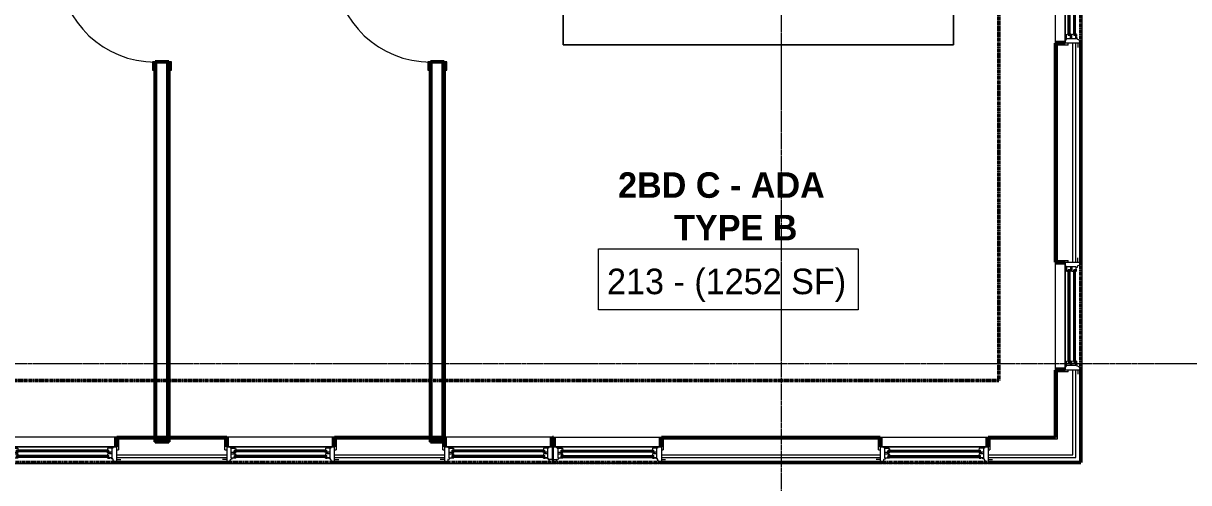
# Model space of a CAD drawing. Header units: inches. Extents: x -4235 to -464, y 9767 to 12344.
# Drawn here: x -2440.6 to -2029.8, y 11240.3 to 11402.2 of the extents above; entities that cross this region are included whole.
import ezdxf

# ---------------------------------------------------------------- set-up
doc = ezdxf.new("R2010")
doc.units = ezdxf.units.IN
doc.header["$MEASUREMENT"] = 0
doc.linetypes.add('Dash 1_16_', pattern=[0.125, 0.0625, -0.0625])
doc.linetypes.add('Grid Line 1_2_', pattern=[0.875, 0.5, -0.125, 0.125, -0.125])
for name, color, linetype, lineweight in [('0-1', 7, 'Continuous', 5), ('0-2', 254, 'Continuous', 9), ('A-AREA-IDEN', 2, 'Continuous', 9), ('A-DOOR-1', 7, 'Continuous', 9), ('A-DOOR-2', 130, 'Continuous', 20), ('A-DOOR-FRAM-1', 130, 'Continuous', 20), ('A-GLAZ-1', 151, 'Continuous', 9), ('A-GLAZ-2', 151, 'Continuous', 20), ('A-WALL', 113, 'Continuous', 13), ('A-WALL-1', 250, 'Continuous', 50), ('A-WALL-2', 50, 'Continuous', 13), ('A-WALL-3', 10, 'Continuous', 9), ('A-WALL-4', 254, 'Continuous', 9), ('A-WALL-5', 7, 'Continuous', 9), ('A-WALL-6', 113, 'Continuous', 9), ('A-WALL-7', 113, 'Continuous', 50), ('C-PROP-LINE-1', 91, 'Dash 1_16_', 50), ('S-GRID-1', 1, 'Grid Line 1_2_', 9)]:
    doc.layers.add(name, color=color, linetype=linetype, lineweight=lineweight)
doc.styles.add('Century Gothic', font='ufonts.com_century-gothic.ttf', dxfattribs={"height": 9})
doc.styles.add('Century Gothic_B', font='GOTHICB.TTF', dxfattribs={"height": 9})

# ---------------------------------------------------------------- blocks, each defined once
blk = doc.blocks.new('SWING - SINGLE - FLUSH - 2-10 x 6-8 - PRIVACY-3199407-BACKGROUND - 2ND FLOOR')
at = {"layer": 'A-DOOR-1'}
blk.add_arc((17, 2.37), 34.07, 93.3657, 180, dxfattribs=at)
at = {"layer": 'A-DOOR-2'}
for p, q in [((15, 2.37), (15, 36.38)), ((17, 36.38), (15, 36.38)), ((17, 2.37), (17, 36.38)), ((17, 2.37), (15, 2.37))]:
    blk.add_line(p, q, dxfattribs=at)
at = {"layer": 'A-DOOR-FRAM-1'}
for p, q in [((-17, 3.37), (-20, 3.37)), ((-20, 3.37), (-20, 2.37)), ((-20, 2.37), (-17, 2.37)), ((-17, 2.37), (-17, 3.37)), ((20, 3.37), (17, 3.37)), ((17, 3.37), (17, 2.37)), ((17, 2.37), (20, 2.37)), ((20, 2.37), (20, 3.37)), ((-17, -2.38), (-20, -2.38)), ((-20, -2.38), (-20, -3.38)), ((-20, -3.38), (-17, -3.38)), ((-17, -3.38), (-17, -2.38)), ((20, -2.38), (17, -2.38)), ((17, -2.38), (17, -3.38)), ((17, -3.38), (20, -3.38)), ((20, -3.38), (20, -2.38))]:
    blk.add_line(p, q, dxfattribs=at)
blk = doc.blocks.new('Basic Wall _ INT - W4BØF - _5_8 GYP - 2X4 WOOD_BATT_ - 5_8 GYP_ - ___-2694587-BACKGROUND - 2ND FLOOR')
at = {"layer": 'A-WALL-3'}
for p, q in [((-2389.37, 11385.65), (-2389.37, 11388.62)), ((-2389.37, 11254.64), (-2389.37, 11256.26)), ((-2389.02, 11256.26), (-2389.02, 11254.64)), ((-2389.37, 11254.64), (-2389.35, 11254.64)), ((-2389.23, 11254.64), (-2389.17, 11254.64)), ((-2389.17, 11254.64), (-2389.02, 11254.64)), ((-2389.02, 11254.64), (-2388.96, 11254.64))]:
    blk.add_line(p, q, dxfattribs=at)
at = {"layer": 'A-WALL-4'}
for p, q in [((-2389.37, 11256.26), (-2389.37, 11385.65)), ((-2389.02, 11385.65), (-2389.02, 11256.26)), ((-2389.25, 11254.64), (-2389.25, 11256.26)), ((-2388.96, 11256.26), (-2388.96, 11254.64)), ((-2389.33, 11254.64), (-2389.37, 11254.64)), ((-2389.29, 11254.64), (-2389.33, 11254.64)), ((-2389.27, 11254.64), (-2389.29, 11254.64)), ((-2389.26, 11254.64), (-2389.27, 11254.64)), ((-2389.25, 11254.64), (-2389.26, 11254.64)), ((-2388.96, 11254.64), (-2389.25, 11254.64)), ((-2389.25, 11254.64), (-2389.25, 11254.64))]:
    blk.add_line(p, q, dxfattribs=at)
at = {"layer": 'A-WALL-5'}
for p, q in [((-2389.25, 11256.26), (-2389.25, 11385.65)), ((-2388.96, 11385.65), (-2388.96, 11256.26))]:
    blk.add_line(p, q, dxfattribs=at)
blk = doc.blocks.new('Basic Wall _ INT - W4BØF - _5_8 GYP - 2X4 WOOD_BATT_ - 5_8 GYP_ - ___-2694588-BACKGROUND - 2ND FLOOR')
at = {"layer": 'A-WALL-3'}
for p, q in [((-2394.12, 11385.65), (-2394.12, 11388.62)), ((-2394.47, 11256.26), (-2394.47, 11254.64)), ((-2394.12, 11254.64), (-2394.12, 11256.26)), ((-2394.54, 11254.64), (-2394.47, 11254.64)), ((-2394.47, 11254.64), (-2394.33, 11254.64)), ((-2394.33, 11254.64), (-2394.26, 11254.64)), ((-2394.15, 11254.64), (-2394.12, 11254.64))]:
    blk.add_line(p, q, dxfattribs=at)
at = {"layer": 'A-WALL-4'}
for p, q in [((-2394.47, 11385.65), (-2394.47, 11256.26)), ((-2394.12, 11256.26), (-2394.12, 11385.65)), ((-2394.54, 11256.26), (-2394.54, 11254.64)), ((-2394.25, 11256.26), (-2394.25, 11254.64)), ((-2394.33, 11254.64), (-2394.54, 11254.64)), ((-2394.25, 11254.64), (-2394.33, 11254.64)), ((-2394.24, 11254.64), (-2394.25, 11254.64)), ((-2394.22, 11254.64), (-2394.24, 11254.64)), ((-2394.17, 11254.64), (-2394.22, 11254.64)), ((-2394.12, 11254.64), (-2394.17, 11254.64))]:
    blk.add_line(p, q, dxfattribs=at)
at = {"layer": 'A-WALL-5'}
for p, q in [((-2394.54, 11385.65), (-2394.54, 11256.26)), ((-2394.25, 11385.65), (-2394.25, 11256.26))]:
    blk.add_line(p, q, dxfattribs=at)
blk = doc.blocks.new('Basic Wall _ INT - W4BØF - _5_8 GYP - 2X4 WOOD_BATT_ - 5_8 GYP_ - ___-2694610-BACKGROUND - 2ND FLOOR')
at = {"layer": 'A-WALL-3'}
for p, q in [((-2297.42, 11453.05), (-2297.49, 11453.02)), ((-2297.28, 11453.11), (-2297.42, 11453.05)), ((-2297.21, 11453.14), (-2297.28, 11453.11)), ((-2297.07, 11453.19), (-2297.1, 11453.18)), ((-2297.42, 11434.37), (-2297.42, 11434.25)), ((-2297.42, 11434.25), (-2297.42, 11434.16)), ((-2297.42, 11434.16), (-2297.42, 11434.1)), ((-2297.42, 11433.95), (-2297.42, 11425.65)), ((-2297.07, 11425.65), (-2297.07, 11433.95)), ((-2297.07, 11385.65), (-2297.07, 11388.65)), ((-2297.42, 11256.26), (-2297.42, 11254.64)), ((-2297.07, 11254.64), (-2297.07, 11256.26)), ((-2297.49, 11254.64), (-2297.42, 11254.64)), ((-2297.42, 11254.64), (-2297.28, 11254.64)), ((-2297.28, 11254.64), (-2297.21, 11254.64)), ((-2297.1, 11254.64), (-2297.07, 11254.64))]:
    blk.add_line(p, q, dxfattribs=at)
at = {"layer": 'A-WALL-4'}
for p, q in [((-2297.42, 11453.05), (-2297.42, 11434.37)), ((-2297.07, 11433.95), (-2297.07, 11453.19)), ((-2297.49, 11434.37), (-2297.49, 11434.25)), ((-2297.49, 11434.25), (-2297.49, 11434.16)), ((-2297.49, 11434.16), (-2297.49, 11434.1)), ((-2297.49, 11433.95), (-2297.49, 11425.65)), ((-2297.2, 11433.95), (-2297.2, 11426.1)), ((-2297.2, 11426.08), (-2297.2, 11425.65)), ((-2297.42, 11385.65), (-2297.42, 11256.26)), ((-2297.07, 11256.26), (-2297.07, 11385.65)), ((-2297.49, 11256.26), (-2297.49, 11254.64)), ((-2297.2, 11256.26), (-2297.2, 11254.64)), ((-2297.2, 11254.64), (-2297.49, 11254.64)), ((-2297.14, 11254.64), (-2297.2, 11254.64)), ((-2297.12, 11254.64), (-2297.14, 11254.64)), ((-2297.07, 11254.64), (-2297.12, 11254.64))]:
    blk.add_line(p, q, dxfattribs=at)
at = {"layer": 'A-WALL-5'}
for p, q in [((-2297.49, 11453.02), (-2297.49, 11434.37)), ((-2297.2, 11453.14), (-2297.2, 11433.95)), ((-2297.49, 11385.65), (-2297.49, 11256.26)), ((-2297.2, 11385.65), (-2297.2, 11256.26))]:
    blk.add_line(p, q, dxfattribs=at)
at = {"layer": 'A-WALL-5', "flags": 128}
for points in [[(-2297.49, 11453.02), (-2297.37, 11453.07), (-2297.28, 11453.11), (-2297.22, 11453.13), (-2297.2, 11453.14)], [(-2297.2, 11453.14), (-2297.2, 11453.14), (-2297.19, 11453.15), (-2297.17, 11453.15), (-2297.16, 11453.16), (-2297.14, 11453.17), (-2297.12, 11453.18)]]:
    blk.add_lwpolyline(points, dxfattribs=at)
blk = doc.blocks.new('Basic Wall _ INT - W4BØF - _5_8 GYP - 2X4 WOOD_BATT_ - 5_8 GYP_ - ___-2694609-BACKGROUND - 2ND FLOOR')
at = {"layer": 'A-WALL-3'}
for p, q in [((-2292.3, 11455.17), (-2292.32, 11455.16)), ((-2292.12, 11455.25), (-2292.18, 11455.22)), ((-2291.97, 11455.31), (-2292.12, 11455.25)), ((-2291.91, 11455.33), (-2291.97, 11455.31)), ((-2292.32, 11422.65), (-2292.32, 11425.65)), ((-2292.32, 11385.65), (-2292.32, 11388.65)), ((-2292.32, 11254.64), (-2292.32, 11256.26)), ((-2292.32, 11254.64), (-2292.3, 11254.64))]:
    blk.add_line(p, q, dxfattribs=at)
at = {"layer": 'A-WALL-4'}
for p, q in [((-2292.32, 11425.65), (-2292.32, 11455.16)), ((-2291.97, 11455.31), (-2291.97, 11425.65)), ((-2292.32, 11256.26), (-2292.32, 11385.65)), ((-2291.97, 11385.65), (-2291.97, 11256.26)), ((-2292.2, 11254.64), (-2292.2, 11256.26)), ((-2292.28, 11254.64), (-2292.32, 11254.64)), ((-2292.24, 11254.64), (-2292.28, 11254.64)), ((-2292.2, 11254.64), (-2292.24, 11254.64)), ((-2292.18, 11254.64), (-2292.2, 11254.64))]:
    blk.add_line(p, q, dxfattribs=at)
at = {"layer": 'A-WALL-5'}
for p, q in [((-2292.2, 11425.65), (-2292.2, 11455.21)), ((-2291.91, 11455.33), (-2291.91, 11425.65)), ((-2292.2, 11256.26), (-2292.2, 11385.65)), ((-2291.91, 11385.65), (-2291.91, 11256.26))]:
    blk.add_line(p, q, dxfattribs=at)
at = {"layer": 'A-WALL-5', "flags": 128}
for points in [[(-2292.28, 11455.18), (-2292.26, 11455.19), (-2292.24, 11455.2), (-2292.22, 11455.2), (-2292.21, 11455.21), (-2292.2, 11455.21), (-2292.2, 11455.21)], [(-2292.2, 11455.21), (-2292.18, 11455.22), (-2292.12, 11455.25), (-2292.03, 11455.28), (-2291.91, 11455.33)]]:
    blk.add_lwpolyline(points, dxfattribs=at)
blk = doc.blocks.new('CTR - 1st Phase - Unit Layouts_rvt-1-BACKGROUND - 2ND FLOOR')
at = {"layer": 'A-WALL-1'}
for p, q in [((-2394.12, 11388.65), (-2394.12, 11254.64)), ((-2389.37, 11388.65), (-2394.12, 11388.65)), ((-2389.37, 11254.64), (-2389.37, 11388.65)), ((-2297.07, 11388.65), (-2297.07, 11254.64)), ((-2292.32, 11388.65), (-2297.07, 11388.65)), ((-2292.32, 11254.64), (-2292.32, 11388.65)), ((-2394.12, 11254.64), (-2393.5, 11254.64)), ((-2393.5, 11254.64), (-2390, 11254.64)), ((-2390, 11254.64), (-2389.37, 11254.64)), ((-2297.07, 11254.64), (-2296.45, 11254.64)), ((-2296.45, 11254.64), (-2292.95, 11254.64)), ((-2292.95, 11254.64), (-2292.32, 11254.64))]:
    blk.add_line(p, q, dxfattribs=at)
at = {"layer": 'A-WALL-2'}
for p, q in [((-2393.5, 11255.26), (-2393.5, 11388.65)), ((-2390, 11255.26), (-2390, 11388.65)), ((-2296.45, 11255.26), (-2296.45, 11388.65)), ((-2292.95, 11255.26), (-2292.95, 11388.65)), ((-2393.5, 11255.26), (-2390, 11255.26)), ((-2296.45, 11255.26), (-2292.95, 11255.26))]:
    blk.add_line(p, q, dxfattribs=at)
at = {"layer": 'A-WALL-3'}
for p, q in [((-2394.12, 11388.62), (-2394.12, 11385.65)), ((-2389.37, 11385.65), (-2389.37, 11388.62)), ((-2297.07, 11388.65), (-2297.07, 11385.65)), ((-2292.32, 11385.65), (-2292.32, 11388.65)), ((-2394.12, 11385.65), (-2394.12, 11256.26)), ((-2389.37, 11256.26), (-2389.37, 11385.65)), ((-2297.07, 11385.65), (-2297.07, 11256.26)), ((-2292.32, 11256.26), (-2292.32, 11385.65)), ((-2394.12, 11256.26), (-2394.12, 11254.64)), ((-2389.37, 11254.64), (-2389.37, 11256.26)), ((-2297.07, 11256.26), (-2297.07, 11254.64)), ((-2292.32, 11254.64), (-2292.32, 11256.26)), ((-2389.37, 11254.64), (-2394.12, 11254.64)), ((-2292.32, 11254.64), (-2297.07, 11254.64))]:
    blk.add_line(p, q, dxfattribs=at)
at = {"layer": 'A-WALL-4'}
for p, q in [((-2394.12, 11388.65), (-2389.37, 11388.65)), ((-2297.07, 11388.65), (-2292.32, 11388.65))]:
    blk.add_line(p, q, dxfattribs=at)
at = {"layer": 'A-WALL-6'}
for p, q in [((-2250.33, 11436.02), (-2250.33, 11394.65)), ((-2250.33, 11394.65), (-2250.33, 11436.02)), ((-2112.8, 11394.65), (-2112.8, 11436.02)), ((-2112.8, 11436.02), (-2112.8, 11394.65)), ((-2250.33, 11394.65), (-2112.8, 11394.65)), ((-2112.8, 11394.65), (-2250.33, 11394.65))]:
    blk.add_line(p, q, dxfattribs=at)
at = {"layer": '0-2'}
for name in ['Basic Wall _ INT - W4BØF - _5_8 GYP - 2X4 WOOD_BATT_ - 5_8 GYP_ - ___-2694610-BACKGROUND - 2ND FLOOR', 'Basic Wall _ INT - W4BØF - _5_8 GYP - 2X4 WOOD_BATT_ - 5_8 GYP_ - ___-2694609-BACKGROUND - 2ND FLOOR', 'Basic Wall _ INT - W4BØF - _5_8 GYP - 2X4 WOOD_BATT_ - 5_8 GYP_ - ___-2694588-BACKGROUND - 2ND FLOOR', 'Basic Wall _ INT - W4BØF - _5_8 GYP - 2X4 WOOD_BATT_ - 5_8 GYP_ - ___-2694587-BACKGROUND - 2ND FLOOR']:
    blk.add_blockref(name, (0, 0), dxfattribs=at)
for p, rotation in [((-2391.75, 11405.65), 89.99999999998862), ((-2294.7, 11405.65), 89.99999999994733)]:
    blk.add_blockref('SWING - SINGLE - FLUSH - 2-10 x 6-8 - PRIVACY-3199407-BACKGROUND - 2ND FLOOR', p, dxfattribs=dict(at, rotation=rotation))
blk = doc.blocks.new('Window-Double_Hung-Andersen-400_Series-Tilt_Wash - DOUBLE HUNG - REVERSE COTTAGE - 2ND FLOOR-2888466-BACKGROUND - 2ND FLOOR')
at = {"layer": 'A-GLAZ-1'}
for p, q in [((-18.95, 4.44), (18.95, 4.44)), ((-18.95, 1.06), (-18.95, 4.44)), ((-18.32, 1.06), (-18.32, 4.44)), ((18.32, 1.06), (18.32, 4.44)), ((18.95, 4.44), (18.95, 1.06)), ((-19.01, 2.44), (-19.01, 3.94)), ((-19.01, 3.94), (-18.95, 3.94)), ((-18.95, 2.44), (-19.01, 2.44)), ((18.95, 1.06), (-18.95, 1.06)), ((18.95, 3.94), (19.01, 3.94)), ((19.01, 2.44), (18.95, 2.44)), ((19.01, 3.94), (19.01, 2.44)), ((-16.29, -0.19), (-15.7, -0.19)), ((-16.29, -0.56), (-15.7, -0.56)), ((-16.29, -2.13), (-15.7, -2.13)), ((-16.29, -2.5), (-15.7, -2.5)), ((-15.82, -0.56), (-15.82, -0.19)), ((-15.82, -2.5), (-15.82, -2.13)), ((-15.7, -0.06), (15.7, -0.06)), ((-15.7, -0.19), (15.7, -0.19)), ((-15.7, -0.56), (15.7, -0.56)), ((-15.7, -0.69), (15.7, -0.69)), ((-15.7, -2), (15.7, -2)), ((-15.7, -2.13), (15.7, -2.13)), ((-15.7, -2.5), (15.7, -2.5)), ((-15.7, -2.63), (15.7, -2.63)), ((16.29, -0.19), (15.7, -0.19)), ((16.29, -0.56), (15.7, -0.56)), ((16.29, -2.13), (15.7, -2.13)), ((16.29, -2.5), (15.7, -2.5)), ((15.82, -0.56), (15.82, -0.19)), ((15.82, -2.5), (15.82, -2.13))]:
    blk.add_line(p, q, dxfattribs=at)
at = {"layer": 'A-GLAZ-2'}
for p, q in [((-19.01, 1.06), (19.01, 1.06)), ((-19.01, -4.81), (-19.01, 1.06)), ((-17.67, 0.78), (-18, 1.06)), ((-17.67, 0.78), (-17.67, 0.56)), ((-17.67, 0.56), (-15.86, 0.56)), ((-17.42, -2.75), (-17.42, 0.56)), ((-15.86, 0.56), (-15.7, -0.06)), ((15.86, 0.56), (15.7, -0.06)), ((17.67, 0.56), (15.86, 0.56)), ((17.42, -2.75), (17.42, 0.56)), ((17.67, 0.78), (18, 1.06)), ((17.67, 0.78), (17.67, 0.56)), ((19.01, 1.06), (19.01, -4.81)), ((-19.01, -3.44), (-20.51, -3.44)), ((-18.2, -4), (-17.92, -4)), ((-18.2, -4.81), (-18.2, -4)), ((-17.92, -4), (-17.61, -3.19)), ((-17.61, -3.19), (-17.14, -3.19)), ((-17.42, -0.81), (-16.57, -0.81)), ((-17.42, -1.38), (-15.86, -1.38)), ((-17.42, -2.75), (-16.57, -2.75)), ((-17.14, -3.19), (-17.14, -2.75)), ((-16.57, -0.69), (-16.57, -1.03)), ((-15.7, -0.69), (-16.57, -0.69)), ((-15.86, -1.03), (-16.57, -1.03)), ((-16.57, -2.63), (-16.57, -2.97)), ((-15.7, -2.63), (-16.57, -2.63)), ((-15.86, -2.97), (-16.57, -2.97)), ((-16.29, -0.69), (-16.29, -0.06)), ((-15.7, -0.06), (-16.29, -0.06)), ((-16.29, -2.63), (-16.29, -2)), ((-15.7, -2), (-16.29, -2)), ((-15.86, -1.03), (-15.7, -0.69)), ((-15.86, -1.38), (-15.7, -2)), ((-15.86, -2.97), (-15.7, -2.63)), ((15.7, -0.06), (16.29, -0.06)), ((15.86, -1.03), (15.7, -0.69)), ((15.7, -0.69), (16.57, -0.69)), ((15.86, -1.38), (15.7, -2)), ((15.7, -2), (16.29, -2)), ((15.86, -2.97), (15.7, -2.63)), ((15.7, -2.63), (16.57, -2.63)), ((15.86, -1.03), (16.57, -1.03)), ((17.42, -1.38), (15.86, -1.38)), ((15.86, -2.97), (16.57, -2.97)), ((16.29, -0.69), (16.29, -0.06)), ((16.29, -2.63), (16.29, -2)), ((16.57, -0.69), (16.57, -1.03)), ((17.42, -0.81), (16.57, -0.81)), ((16.57, -2.63), (16.57, -2.97)), ((17.42, -2.75), (16.57, -2.75)), ((17.14, -3.19), (17.14, -2.75)), ((17.61, -3.19), (17.14, -3.19)), ((17.92, -4), (17.61, -3.19)), ((18.2, -4), (17.92, -4)), ((18.2, -4.81), (18.2, -4)), ((19.01, -3.44), (20.51, -3.44)), ((19.01, -4.81), (-19.01, -4.81))]:
    blk.add_line(p, q, dxfattribs=at)
blk = doc.blocks.new('Window-Double_Hung-Andersen-400_Series-Tilt_Wash - DOUBLE HUNG - REVERSE COTTAGE - 2ND FLOOR-2888385-BACKGROUND - 2ND FLOOR')
at = {"layer": 'A-GLAZ-1'}
for p, q in [((-16.29, 2.5), (-15.7, 2.5)), ((-16.29, 2.12), (-15.7, 2.12)), ((-16.29, 0.56), (-15.7, 0.56)), ((-16.29, 0.19), (-15.7, 0.19)), ((-15.82, 2.5), (-15.82, 2.12)), ((-15.82, 0.56), (-15.82, 0.19)), ((-15.7, 2.62), (15.7, 2.62)), ((-15.7, 2.5), (15.7, 2.5)), ((-15.7, 2.12), (15.7, 2.12)), ((-15.7, 2), (15.7, 2)), ((-15.7, 0.69), (15.7, 0.69)), ((-15.7, 0.56), (15.7, 0.56)), ((-15.7, 0.19), (15.7, 0.19)), ((-15.7, 0.06), (15.7, 0.06)), ((16.29, 2.5), (15.7, 2.5)), ((16.29, 2.12), (15.7, 2.12)), ((16.29, 0.56), (15.7, 0.56)), ((16.29, 0.19), (15.7, 0.19)), ((15.82, 2.5), (15.82, 2.12)), ((15.82, 0.56), (15.82, 0.19)), ((-19.01, -3.94), (-19.01, -2.44)), ((-19.01, -2.44), (-18.95, -2.44)), ((-18.95, -3.94), (-19.01, -3.94)), ((18.95, -1.06), (-18.95, -1.06)), ((-18.95, -1.06), (-18.95, -4.44)), ((-18.32, -1.06), (-18.32, -4.44)), ((18.32, -1.06), (18.32, -4.44)), ((18.95, -4.44), (18.95, -1.06)), ((18.95, -2.44), (19.01, -2.44)), ((19.01, -3.94), (18.95, -3.94)), ((19.01, -2.44), (19.01, -3.94)), ((-18.95, -4.44), (18.95, -4.44))]:
    blk.add_line(p, q, dxfattribs=at)
at = {"layer": 'A-GLAZ-2'}
for p, q in [((19.01, 4.81), (-19.01, 4.81)), ((-19.01, 4.81), (-19.01, -1.06)), ((-18.2, 4.81), (-18.2, 4)), ((18.2, 4.81), (18.2, 4)), ((19.01, -1.06), (19.01, 4.81)), ((-19.01, 3.44), (-20.51, 3.44)), ((-18.2, 4), (-17.92, 4)), ((-17.92, 4), (-17.61, 3.19)), ((-17.61, 3.19), (-17.14, 3.19)), ((-17.42, 2.75), (-16.57, 2.75)), ((-17.42, 2.75), (-17.42, -0.56)), ((-17.42, 1.37), (-15.86, 1.37)), ((-17.42, 0.81), (-16.57, 0.81)), ((-17.14, 3.19), (-17.14, 2.75)), ((-15.86, 2.97), (-16.57, 2.97)), ((-16.57, 2.62), (-16.57, 2.97)), ((-15.7, 2.62), (-16.57, 2.62)), ((-15.86, 1.03), (-16.57, 1.03)), ((-16.57, 0.69), (-16.57, 1.03)), ((-15.7, 0.69), (-16.57, 0.69)), ((-16.29, 2.62), (-16.29, 2)), ((-15.7, 2), (-16.29, 2)), ((-16.29, 0.69), (-16.29, 0.06)), ((-15.7, 0.06), (-16.29, 0.06)), ((-15.86, 2.97), (-15.7, 2.62)), ((-15.86, 1.37), (-15.7, 2)), ((-15.86, 1.03), (-15.7, 0.69)), ((-15.86, -0.56), (-15.7, 0.06)), ((15.86, 2.97), (15.7, 2.62)), ((15.7, 2.62), (16.57, 2.62)), ((15.7, 2), (16.29, 2)), ((15.86, 1.37), (15.7, 2)), ((15.86, 1.03), (15.7, 0.69)), ((15.7, 0.69), (16.57, 0.69)), ((15.7, 0.06), (16.29, 0.06)), ((15.86, -0.56), (15.7, 0.06)), ((15.86, 2.97), (16.57, 2.97)), ((17.42, 1.37), (15.86, 1.37)), ((15.86, 1.03), (16.57, 1.03)), ((16.29, 2.62), (16.29, 2)), ((16.29, 0.69), (16.29, 0.06)), ((16.57, 2.62), (16.57, 2.97)), ((17.42, 2.75), (16.57, 2.75)), ((16.57, 0.69), (16.57, 1.03)), ((17.42, 0.81), (16.57, 0.81)), ((17.14, 3.19), (17.14, 2.75)), ((17.61, 3.19), (17.14, 3.19)), ((17.42, 2.75), (17.42, -0.56)), ((17.92, 4), (17.61, 3.19)), ((18.2, 4), (17.92, 4)), ((19.01, 3.44), (20.51, 3.44)), ((-19.01, -1.06), (19.01, -1.06)), ((-17.67, -0.78), (-18, -1.06)), ((-17.67, -0.78), (-17.67, -0.56)), ((-17.67, -0.56), (-15.86, -0.56)), ((17.67, -0.56), (15.86, -0.56)), ((17.67, -0.78), (17.67, -0.56)), ((17.67, -0.78), (18, -1.06))]:
    blk.add_line(p, q, dxfattribs=at)
blk = doc.blocks.new('Family - ___-2835860-BACKGROUND - 2ND FLOOR')
at = {"layer": 'C-PROP-LINE-1'}
for q in [(-2067.92, 12118.59), (-3401.42, 11247.39)]:
    blk.add_line((-2067.92, 11247.39), q, dxfattribs=at)
blk = doc.blocks.new('Family - ___-2835903-BACKGROUND - 2ND FLOOR')
at = {"layer": 'C-PROP-LINE-1'}
for q in [(-2096.82, 12089.69), (-3400.92, 11276.29)]:
    blk.add_line((-2096.82, 11276.29), q, dxfattribs=at)
blk = doc.blocks.new('Family - ___-2835932-BACKGROUND - 2ND FLOOR')
at = {"layer": 'C-PROP-LINE-1'}
for q in [(-2067.92, 12118.59), (-3401.42, 11247.39)]:
    blk.add_line((-2067.92, 11247.39), q, dxfattribs=at)

msp = doc.modelspace()

# ---------------------------------------------------------------- linework, layer by layer
at = {"layer": 'A-AREA-IDEN', "flags": 128}
msp.add_lwpolyline([(-2237.87, 11322.73), (-2146.38, 11322.73), (-2146.38, 11301.23), (-2237.87, 11301.23)], close=True, dxfattribs=at)
at = {"layer": 'A-WALL'}
for p, q in [((-2072.36, 11394.55), (-2072.36, 11395.18)), ((-2070.67, 11318), (-2070.67, 11395.18)), ((-2069.67, 11318), (-2069.67, 11395.18)), ((-2068.17, 11318), (-2068.17, 11395.18)), ((-2076.17, 11394.55), (-2076.17, 11318.63)), ((-2072.36, 11394.55), (-2076.17, 11394.55)), ((-2076.17, 11318.63), (-2072.36, 11318.63)), ((-2072.36, 11318), (-2072.36, 11318.63)), ((-2072.36, 11279.35), (-2072.36, 11279.98)), ((-2070.67, 11250.14), (-2070.67, 11279.98)), ((-2069.67, 11249.14), (-2069.67, 11279.98)), ((-2068.17, 11247.64), (-2068.17, 11279.98)), ((-2076.17, 11279.35), (-2076.17, 11255.64)), ((-2072.36, 11279.35), (-2076.17, 11279.35)), ((-2407.09, 11255.64), (-2407.09, 11251.83)), ((-2369.56, 11255.64), (-2407.09, 11255.64)), ((-2369.56, 11251.83), (-2369.56, 11255.64)), ((-2330.29, 11255.64), (-2330.29, 11251.83)), ((-2292.76, 11255.64), (-2330.29, 11255.64)), ((-2292.76, 11251.83), (-2292.76, 11255.64)), ((-2215.09, 11255.64), (-2215.09, 11251.83)), ((-2139.16, 11255.64), (-2215.09, 11255.64)), ((-2139.16, 11251.83), (-2139.16, 11255.64)), ((-2099.89, 11255.64), (-2099.89, 11251.83)), ((-2076.17, 11255.64), (-2099.89, 11255.64)), ((-2407.71, 11251.83), (-2407.09, 11251.83)), ((-2369.56, 11251.83), (-2368.94, 11251.83)), ((-2330.91, 11251.83), (-2330.29, 11251.83)), ((-2292.76, 11251.83), (-2292.14, 11251.83)), ((-2254.11, 11251.83), (-2253.74, 11251.83)), ((-2215.71, 11251.83), (-2215.09, 11251.83)), ((-2139.16, 11251.83), (-2138.54, 11251.83)), ((-2100.51, 11251.83), (-2099.89, 11251.83)), ((-2407.71, 11250.14), (-2368.94, 11250.14)), ((-2407.71, 11249.14), (-2368.94, 11249.14)), ((-2407.71, 11247.64), (-2368.94, 11247.64)), ((-2330.91, 11250.14), (-2292.14, 11250.14)), ((-2330.91, 11249.14), (-2292.14, 11249.14)), ((-2330.91, 11247.64), (-2292.14, 11247.64)), ((-2254.11, 11250.14), (-2253.74, 11250.14)), ((-2254.11, 11249.14), (-2253.74, 11249.14)), ((-2254.11, 11247.64), (-2253.74, 11247.64)), ((-2215.71, 11250.14), (-2138.54, 11250.14)), ((-2215.71, 11249.14), (-2138.54, 11249.14)), ((-2215.71, 11247.64), (-2138.54, 11247.64)), ((-2100.51, 11250.14), (-2070.67, 11250.14)), ((-2100.51, 11249.14), (-2069.67, 11249.14)), ((-2100.51, 11247.64), (-2068.17, 11247.64))]:
    msp.add_line(p, q, dxfattribs=at)
at = {"layer": 'A-WALL-6'}
for p, q in [((-2076.8, 11395.18), (-2076.8, 11395.24)), ((-2076.8, 11317.94), (-2076.8, 11318)), ((-2076.8, 11279.98), (-2076.8, 11280.04)), ((-2407.77, 11256.26), (-2407.71, 11256.26)), ((-2368.94, 11256.26), (-2368.87, 11256.26)), ((-2330.97, 11256.26), (-2330.91, 11256.26)), ((-2292.14, 11256.26), (-2292.07, 11256.26)), ((-2254.17, 11256.26), (-2254.11, 11256.26)), ((-2253.74, 11256.26), (-2253.67, 11256.26)), ((-2215.77, 11256.26), (-2215.71, 11256.26)), ((-2138.54, 11256.26), (-2138.47, 11256.26)), ((-2100.57, 11256.26), (-2100.51, 11256.26))]:
    msp.add_line(p, q, dxfattribs=at)
at = {"layer": 'A-WALL-7'}
for p, q in [((-2076.8, 11395.18), (-2076.8, 11318)), ((-2073.42, 11395.18), (-2076.8, 11395.18)), ((-2067.92, 11318), (-2067.92, 11395.18)), ((-2076.8, 11318), (-2073.42, 11318)), ((-2076.8, 11279.98), (-2076.8, 11256.26)), ((-2073.42, 11279.98), (-2076.8, 11279.98)), ((-2067.92, 11247.39), (-2067.92, 11279.98)), ((-2368.94, 11256.26), (-2407.71, 11256.26)), ((-2407.71, 11256.26), (-2407.71, 11252.89)), ((-2368.94, 11252.89), (-2368.94, 11256.26)), ((-2292.14, 11256.26), (-2330.91, 11256.26)), ((-2330.91, 11256.26), (-2330.91, 11252.89)), ((-2292.14, 11252.89), (-2292.14, 11256.26)), ((-2253.74, 11256.26), (-2254.11, 11256.26)), ((-2254.11, 11256.26), (-2254.11, 11252.89)), ((-2253.74, 11252.89), (-2253.74, 11256.26)), ((-2138.54, 11256.26), (-2215.71, 11256.26)), ((-2215.71, 11256.26), (-2215.71, 11252.89)), ((-2138.54, 11252.89), (-2138.54, 11256.26)), ((-2076.8, 11256.26), (-2100.51, 11256.26)), ((-2100.51, 11256.26), (-2100.51, 11252.89)), ((-2407.71, 11247.39), (-2368.94, 11247.39)), ((-2330.91, 11247.39), (-2292.14, 11247.39)), ((-2254.11, 11247.39), (-2253.74, 11247.39)), ((-2215.71, 11247.39), (-2138.54, 11247.39)), ((-2100.51, 11247.39), (-2067.92, 11247.39))]:
    msp.add_line(p, q, dxfattribs=at)
at = {"layer": 'S-GRID-1'}
for p, q in [((-2173.32, 9836.18), (-2173.32, 12294.59)), ((-464.45, 11282.19), (-4185.7, 11282.19))]:
    msp.add_line(p, q, dxfattribs=at)

# ---------------------------------------------------------------- block references
at = {"layer": '0-1'}
msp.add_blockref('CTR - 1st Phase - Unit Layouts_rvt-1-BACKGROUND - 2ND FLOOR', (0, 0), dxfattribs=at)
at = {"layer": 'A-GLAZ-1'}
for name, p, rotation in [('Window-Double_Hung-Andersen-400_Series-Tilt_Wash - DOUBLE HUNG - REVERSE COTTAGE - 2ND FLOOR-2888466-BACKGROUND - 2ND FLOOR', (-2072.36, 11414.19), 89.99999999999991), ('Window-Double_Hung-Andersen-400_Series-Tilt_Wash - DOUBLE HUNG - REVERSE COTTAGE - 2ND FLOOR-2888466-BACKGROUND - 2ND FLOOR', (-2072.36, 11298.99), 89.99999999999991), ('Window-Double_Hung-Andersen-400_Series-Tilt_Wash - DOUBLE HUNG - REVERSE COTTAGE - 2ND FLOOR-2888385-BACKGROUND - 2ND FLOOR', (-2426.72, 11251.83), 180), ('Window-Double_Hung-Andersen-400_Series-Tilt_Wash - DOUBLE HUNG - REVERSE COTTAGE - 2ND FLOOR-2888385-BACKGROUND - 2ND FLOOR', (-2349.92, 11251.83), 180), ('Window-Double_Hung-Andersen-400_Series-Tilt_Wash - DOUBLE HUNG - REVERSE COTTAGE - 2ND FLOOR-2888385-BACKGROUND - 2ND FLOOR', (-2273.12, 11251.83), 180)]:
    msp.add_blockref(name, p, dxfattribs=dict(at, rotation=rotation))
for p in [(-2234.72, 11251.83), (-2119.52, 11251.83)]:
    msp.add_blockref('Window-Double_Hung-Andersen-400_Series-Tilt_Wash - DOUBLE HUNG - REVERSE COTTAGE - 2ND FLOOR-2888466-BACKGROUND - 2ND FLOOR', p, dxfattribs=at)
at = {"layer": 'C-PROP-LINE-1'}
for name in ['Family - ___-2835860-BACKGROUND - 2ND FLOOR', 'Family - ___-2835932-BACKGROUND - 2ND FLOOR', 'Family - ___-2835903-BACKGROUND - 2ND FLOOR']:
    msp.add_blockref(name, (0, 0), dxfattribs=at)

# ---------------------------------------------------------------- texts
at = {"layer": 'A-AREA-IDEN', "char_height": 9, "attachment_point": 1}
for s, insert, width, style in [('2BD C - ADA', (-2230.99, 11349.7), 93.93, 'Century Gothic_B'), ('TYPE B', (-2211.24, 11334.7), 46.359, 'Century Gothic_B'), ('213 - (1252 SF)', (-2234.87, 11315.73), 103.323, 'Century Gothic')]:
    msp.add_mtext(s, dxfattribs=dict(at, insert=insert, width=width, style=style))

doc.saveas('drawing.dxf')
